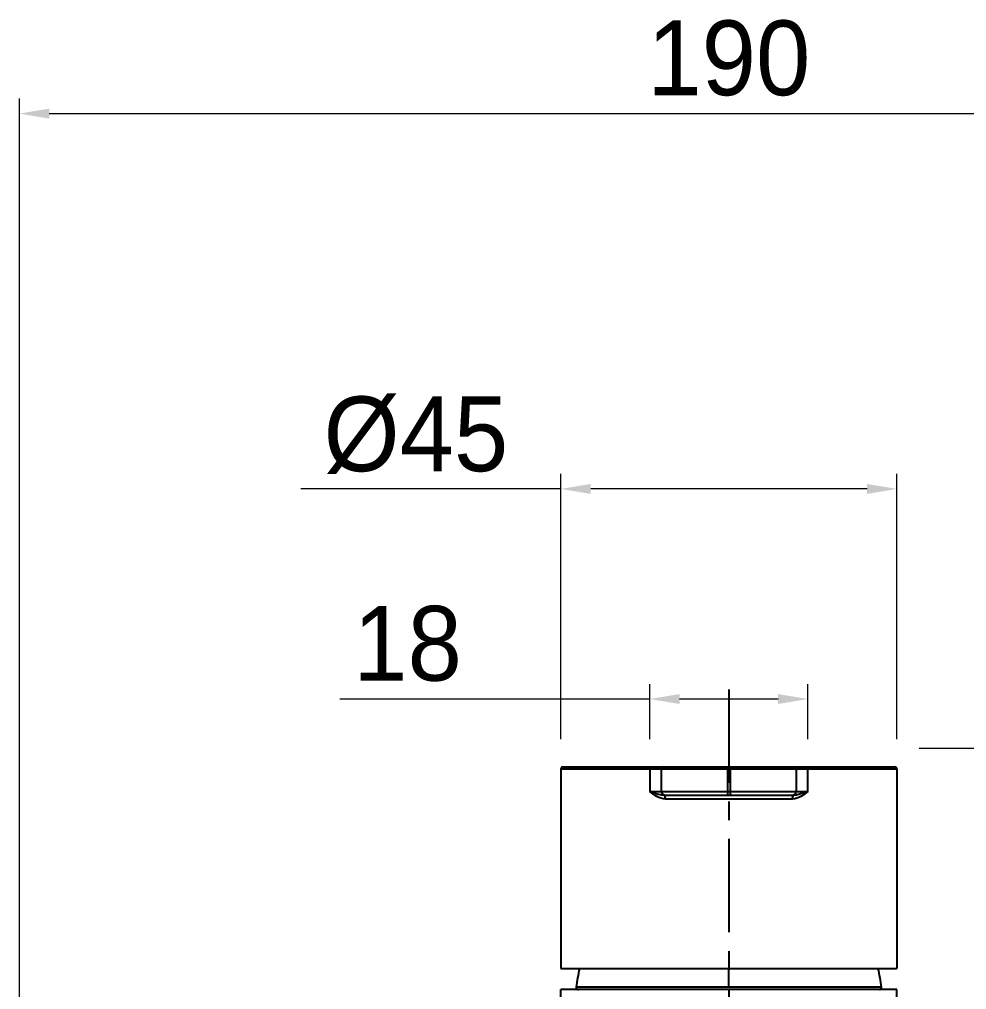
# Model space of a CAD drawing. Extents: x 881 to 2009, y 679 to 1506.
# Drawn here: x 1081.5 to 1208.3, y 973.9 to 1103.7 of the extents above; entities that cross this region are included whole.
import ezdxf

# ---------------------------------------------------------------- set-up
doc = ezdxf.new("R2010")
doc.units = 0
doc.header["$LTSCALE"] = 10
doc.header["$MEASUREMENT"] = 0
doc.header["$PDMODE"] = 3
doc.header["$PDSIZE"] = -10
doc.linetypes.add('CENTER', pattern=[2, 1.25, -0.25, 0.25, -0.25])
doc.layers.get('0').update_dxf_attribs({"linetype": 'CONTINUOUS'})
doc.layers.get('DEFPOINTS').update_dxf_attribs({"linetype": 'CONTINUOUS'})
doc.layers.add('DEFAULT_1', color=7, linetype='CENTER')
doc.styles.add('Daelim Dimension', font='H2GTRE.TTF')
doc.dimstyles.new('DEFAULT', dxfattribs={"dimscale": 2, "dimtxt": 2, "dimasz": 2, "dimexe": 0, "dimexo": 2, "dimgap": 1, "dimtad": 1, "dimdec": 1, "dimzin": 9, "dimdsep": 46, "dimtxsty": 'Daelim Dimension', "dimcen": 0.5, "dimclrd": 252, "dimclre": 252, "dimclrt": 3, "dimadec": 1, "dimazin": 0, "dimtfac": 1, "dimtdec": 1, "dimtix": 1, "dimtmove": 0, "dimatfit": 3, "dimfxl": 1, "dimtolj": 1, "dimtzin": 1, "dimlwd": 9, "dimlwe": 9, "dimarcsym": 0})

# ---------------------------------------------------------------- blocks, each defined once
blk = doc.blocks.new('*D48')
at = {"color": 5, "lineweight": 9, "ltscale": 0.5, "transparency": 16777216}
for p, q in [((1081.51, 950.4), (1081.51, 1093.13)), ((1271.51, 935.9), (1271.51, 1093.13)), ((1085.51, 1091.13), (1267.51, 1091.13))]:
    blk.add_line(p, q, dxfattribs=at)
at = {"color": 5, "ltscale": 0.5, "transparency": 16777216}
for points in [[(1085.51, 1091.79), (1085.51, 1090.46), (1081.51, 1091.13)], [(1267.51, 1091.79), (1267.51, 1090.46), (1271.51, 1091.13)]]:
    blk.add_solid(points, dxfattribs=at)
at = {"layer": 'DEFPOINTS', "color": 0, "ltscale": 0.5, "transparency": 16777216}
for p in [(1271.51, 1091.13), (1081.51, 946.4), (1271.51, 931.9)]:
    blk.add_point(p, dxfattribs=at)
at = {"color": 7, "ltscale": 0.5, "transparency": 16777216, "insert": (1176.51, 1103.59), "char_height": 10, "attachment_point": 2, "style": 'Daelim Dimension'}
blk.add_mtext('\\A1;190', dxfattribs=at)
blk = doc.blocks.new('*D45')
at = {"color": 5, "lineweight": 9, "ltscale": 0.5, "transparency": 16777216}
for p, q in [((1202.01, 1006.2), (1240.46, 1006.2)), ((1238.46, 1002.2), (1238.46, 918.9)), ((1203.01, 914.9), (1240.46, 914.9))]:
    blk.add_line(p, q, dxfattribs=at)
at = {"color": 5, "ltscale": 0.5, "transparency": 16777216}
for points in [[(1237.79, 1002.2), (1239.12, 1002.2), (1238.46, 1006.2)], [(1237.79, 918.9), (1239.12, 918.9), (1238.46, 914.9)]]:
    blk.add_solid(points, dxfattribs=at)
at = {"layer": 'DEFPOINTS', "color": 0, "ltscale": 0.5, "transparency": 16777216}
for p in [(1198.01, 1006.2), (1199.01, 914.9), (1238.46, 914.9)]:
    blk.add_point(p, dxfattribs=at)
at = {"color": 7, "ltscale": 0.5, "transparency": 16777216, "insert": (1226.04, 970.34), "char_height": 10, "attachment_point": 2, "rotation": 90, "style": 'Daelim Dimension'}
blk.add_mtext('\\A1;91', dxfattribs=at)
blk = doc.blocks.new('*D35')
at = {"color": 5, "lineweight": 9, "ltscale": 0.5, "transparency": 16777216}
for p, q in [((1154.01, 1007.4), (1154.01, 1042.9)), ((1199.01, 1007.4), (1199.01, 1042.9)), ((1154.01, 1040.9), (1119.21, 1040.9)), ((1195.01, 1040.9), (1158.01, 1040.9))]:
    blk.add_line(p, q, dxfattribs=at)
at = {"color": 5, "ltscale": 0.5, "transparency": 16777216}
for points in [[(1158.01, 1041.57), (1158.01, 1040.23), (1154.01, 1040.9)], [(1195.01, 1041.57), (1195.01, 1040.23), (1199.01, 1040.9)]]:
    blk.add_solid(points, dxfattribs=at)
at = {"layer": 'DEFPOINTS', "color": 0, "ltscale": 0.5, "transparency": 16777216}
for p in [(1199.01, 1040.9), (1154.01, 1003.4), (1199.01, 1003.4)]:
    blk.add_point(p, dxfattribs=at)
at = {"color": 7, "ltscale": 0.5, "transparency": 16777216, "insert": (1134.61, 1053.27), "char_height": 10, "attachment_point": 2, "style": 'Daelim Dimension'}
blk.add_mtext('\\A1;%%c45', dxfattribs=at)
blk = doc.blocks.new('*D38')
at = {"color": 5, "lineweight": 9, "ltscale": 0.5, "transparency": 16777216}
for p, q in [((1165.92, 1007.4), (1165.92, 1014.78)), ((1187.1, 1007.4), (1187.1, 1014.78)), ((1165.92, 1012.78), (1124.43, 1012.78)), ((1183.1, 1012.78), (1169.92, 1012.78))]:
    blk.add_line(p, q, dxfattribs=at)
at = {"color": 5, "ltscale": 0.5, "transparency": 16777216}
for points in [[(1169.92, 1013.45), (1169.92, 1012.12), (1165.92, 1012.78)], [(1183.1, 1013.45), (1183.1, 1012.12), (1187.1, 1012.78)]]:
    blk.add_solid(points, dxfattribs=at)
at = {"layer": 'DEFPOINTS', "color": 0, "ltscale": 0.5, "transparency": 16777216}
for p in [(1187.1, 1012.78), (1165.92, 1003.4), (1187.1, 1003.4)]:
    blk.add_point(p, dxfattribs=at)
at = {"color": 7, "ltscale": 0.5, "transparency": 16777216, "insert": (1133.49, 1025.24), "char_height": 10, "attachment_point": 2, "style": 'Daelim Dimension'}
blk.add_mtext('\\A1;18', dxfattribs=at)

msp = doc.modelspace()

# ---------------------------------------------------------------- linework, layer by layer
at = {"color": 7, "linetype": 'Continuous'}
for p, q in [((1154.31, 1003.7), (1198.71, 1003.7)), ((1176.31, 1003.7), (1176.31, 999.9)), ((1176.71, 999.9), (1176.71, 1003.7)), ((1154.01, 1003.4), (1154.01, 976.7)), ((1199.01, 1003.4), (1154.01, 1003.4)), ((1165.92, 1003.4), (1165.92, 1000.4)), ((1167.51, 1000.4), (1167.51, 1003.4)), ((1185.51, 1003.4), (1185.51, 1000.4)), ((1187.1, 1000.4), (1187.1, 1003.4)), ((1199.01, 1003.4), (1199.01, 976.7)), ((1165.92, 1000.4), (1187.1, 1000.4)), ((1167.79, 999.9), (1185.23, 999.9)), ((1185.04, 999.4), (1167.98, 999.4)), ((1154.01, 976.7), (1199.01, 976.7))]:
    msp.add_line(p, q, dxfattribs=at)
at = {"linetype": 'Continuous'}
for p, q in [((1176.51, 974.24), (1176.51, 976.7)), ((1154.01, 946.9), (1154.01, 973.9)), ((1199.01, 973.9), (1154.01, 973.9)), ((1176.42, 974.24), (1156.06, 974.24)), ((1176.51, 974.24), (1176.42, 974.24)), ((1196.96, 974.24), (1176.51, 974.24)), ((1199.01, 946.9), (1199.01, 973.9))]:
    msp.add_line(p, q, dxfattribs=at)
at = {"color": 7, "linetype": 'Continuous'}
for centre, radius, start, end in [((1154.31, 1003.4), 0.3, 90, 180), ((1167.81, 1003.4), 0.3, 90, 180), ((1185.21, 1003.4), 0.3, 0, 90), ((1198.71, 1003.4), 0.3, 0, 90), ((1168.01, 1000.4), 0.5, 180, 270), ((1185.01, 1000.4), 0.5, 270, 0)]:
    msp.add_arc(centre, radius, start, end, dxfattribs=at)
at = {"linetype": 'Continuous'}
for centre, radius, start, end in [((1195.61, 968.27), 40, 167.8466, 171.4224), ((1157.41, 968.27), 40, 8.5776, 12.1534), ((1156.36, 974.2), 0.3, 171.4191, 270), ((1196.66, 974.2), 0.3, 270, 8.5809)]:
    msp.add_arc(centre, radius, start, end, dxfattribs=at)
at = {"color": 7, "linetype": 'Continuous'}
for points, knots in [([(1166.06, 1003.7), (1166.02, 1003.7), (1165.96, 1003.62), (1165.93, 1003.51), (1165.92, 1003.43), (1165.92, 1003.4)], [0, 0, 0, 0, 0.379621, 0.670854, 1, 1, 1, 1]), ([(1186.96, 1003.7), (1187, 1003.7), (1187.06, 1003.62), (1187.09, 1003.51), (1187.1, 1003.43), (1187.1, 1003.4)], [0, 0, 0, 0, 0.379621, 0.670854, 1, 1, 1, 1]), ([(1167.29, 999.97), (1167.07, 1000.03), (1166.61, 1000.17), (1166.16, 1000.32), (1165.92, 1000.4)], [0, 0, 0, 0, 0.479129, 1, 1, 1, 1]), ([(1167.98, 999.4), (1167.6, 999.4), (1166.84, 999.69), (1166.23, 1000.16), (1165.92, 1000.4)], [0, 0, 0, 0, 0.497201, 1, 1, 1, 1]), ([(1167.79, 999.9), (1167.8, 999.9), (1167.84, 999.89), (1167.87, 999.86), (1167.89, 999.83)], [0, 0, 0, 0, 0.210699, 1, 1, 1, 1]), ([(1167.89, 999.83), (1167.92, 999.78), (1167.97, 999.63), (1167.98, 999.48), (1167.98, 999.4)], [0, 0, 0, 0, 0.436973, 1, 1, 1, 1]), ([(1187.1, 1000.4), (1186.79, 1000.16), (1186.18, 999.69), (1185.42, 999.4), (1185.04, 999.4)], [0, 0, 0, 0, 0.502799, 1, 1, 1, 1]), ([(1185.04, 999.4), (1185.04, 999.48), (1185.05, 999.63), (1185.1, 999.78), (1185.14, 999.83)], [0, 0, 0, 0, 0.564074, 1, 1, 1, 1]), ([(1185.15, 999.86), (1185.16, 999.86), (1185.18, 999.88), (1185.21, 999.9), (1185.23, 999.9)], [0, 0, 0, 0, 0.291559, 1, 1, 1, 1]), ([(1187.1, 1000.4), (1186.77, 1000.29), (1186.3, 1000.13), (1185.68, 999.95), (1185.38, 999.9), (1185.23, 999.9)], [0, 0, 0, 0, 0.525262, 0.766392, 1, 1, 1, 1])]:
    msp.add_open_spline(points, degree=3, knots=knots, dxfattribs=at)
for points in [[(1167.79, 999.9), (1167.62, 999.9), (1167.45, 999.93), (1167.29, 999.97)], [(1185.14, 999.83), (1185.14, 999.84), (1185.15, 999.85), (1185.15, 999.86)]]:
    msp.add_open_spline(points, degree=3, dxfattribs=at)
at = {"layer": 'DEFAULT_1', "color": 1, "linetype": 'CENTER'}
msp.add_line((1176.51, 1014.06), (1176.51, 866.5), dxfattribs=at)

# ---------------------------------------------------------------- dimensions: what is measured, and where the dimension line sits
at = {"ltscale": 0.5}
dim = msp.add_linear_dim(base=(1271.51, 1091.13), p1=(1081.51, 946.4), p2=(1271.51, 931.9), dimstyle='DEFAULT', override={"dimtxt": 5, "dimexe": 1, "dimdec": 0, "dimclrd": 5, "dimclre": 5, "dimclrt": 7}, dxfattribs=at)
dim.commit()
dim.dimension.update_dxf_attribs({"geometry": '*D48', "text_midpoint": (1176.51, 1091.13), "dimtype": 160})
for base, p1, p2, text, picture, middle in [((1199.01, 1040.9), (1154.01, 1003.4), (1199.01, 1003.4), '%%c<>', '*D35', (1134.61, 1040.9)), ((1187.1, 1012.78), (1165.92, 1003.4), (1187.1, 1003.4), '18', '*D38', (1133.49, 1012.78))]:
    dim = msp.add_linear_dim(base=base, p1=p1, p2=p2, text=text, dimstyle='DEFAULT', override={"dimtxt": 5, "dimexe": 1, "dimdec": 0, "dimclrd": 5, "dimclre": 5, "dimclrt": 7}, dxfattribs=at)
    dim.commit()
    dim.dimension.update_dxf_attribs({"geometry": picture, "text_midpoint": middle, "dimtype": 160})
dim = msp.add_linear_dim(base=(1238.46, 914.9), p1=(1198.01, 1006.2), p2=(1199.01, 914.9), angle=270, dimstyle='DEFAULT', override={"dimtxt": 5, "dimexe": 1, "dimdec": 0, "dimclrd": 5, "dimclre": 5, "dimclrt": 7}, dxfattribs=at)
dim.commit()
dim.dimension.update_dxf_attribs({"geometry": '*D45', "text_midpoint": (1238.46, 970.34), "dimtype": 160})

doc.saveas('drawing.dxf')
